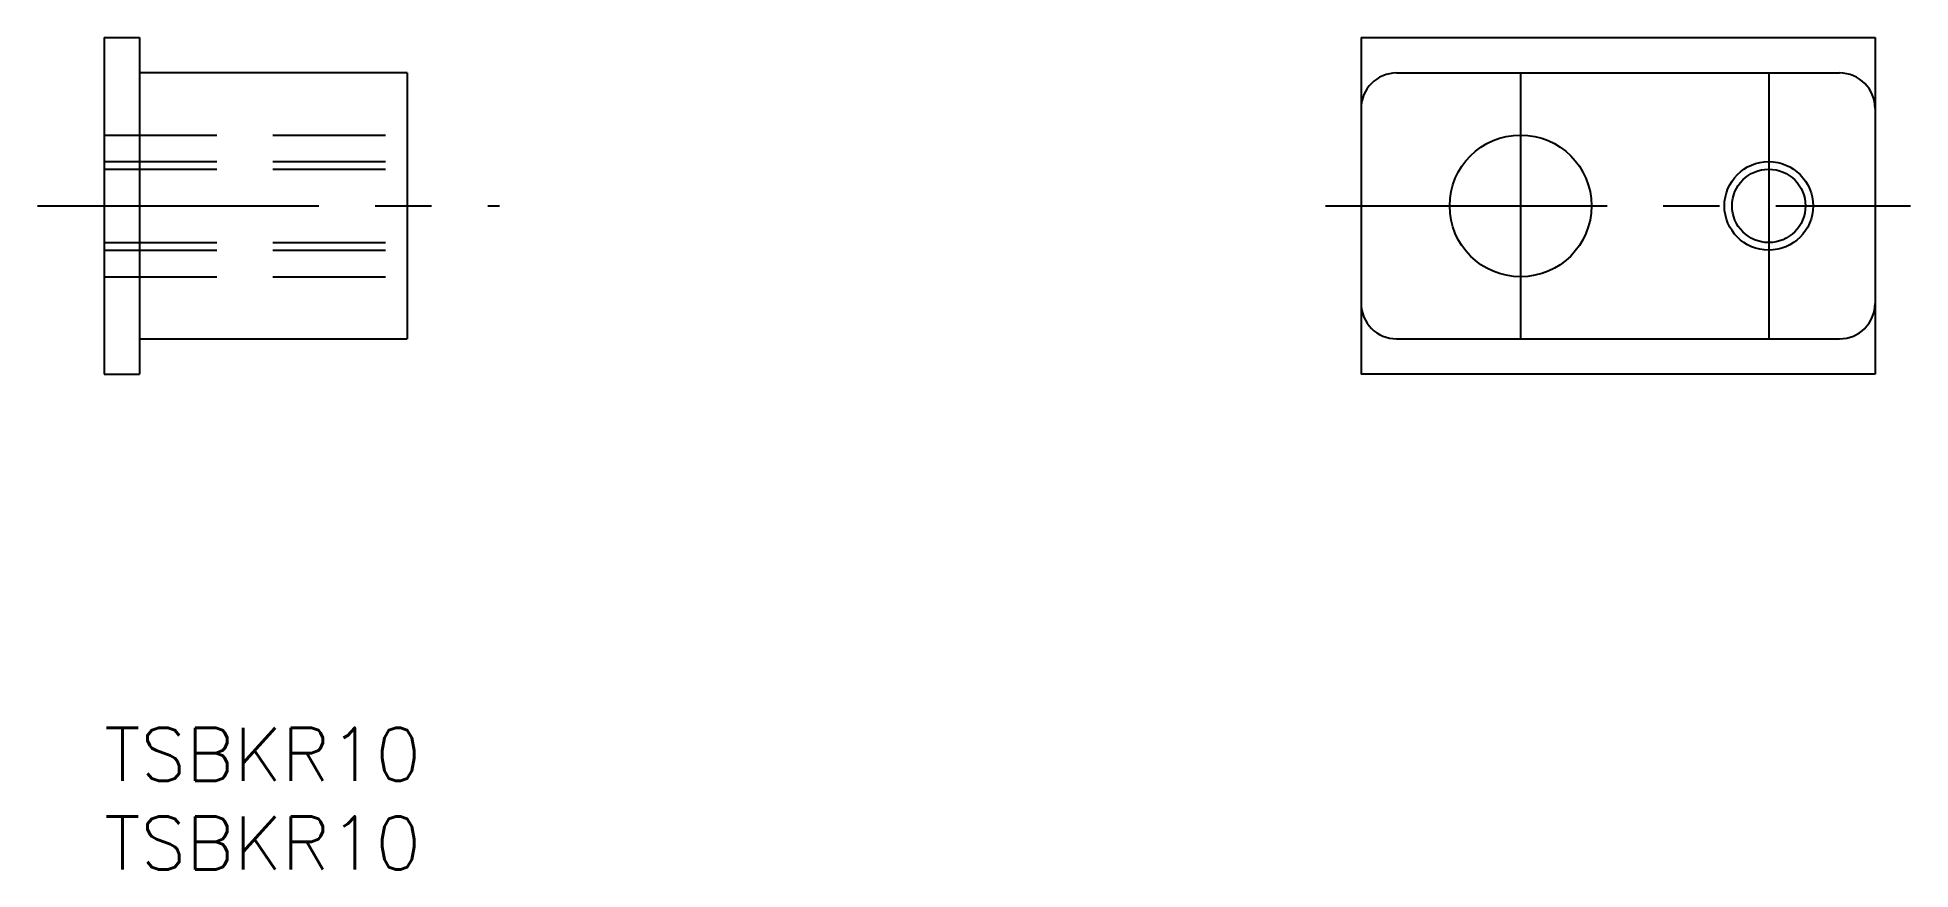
# Model space of a CAD drawing. Extents: x -4 to 102, y -8 to 39.
import ezdxf

# ---------------------------------------------------------------- set-up
doc = ezdxf.new("R2010")
doc.units = 0
doc.header["$LTSCALE"] = 0.5
doc.linetypes.add('CENTER', pattern=[50.8, 31.75, -6.35, 6.35, -6.35])
doc.linetypes.add('DASHED', pattern=[19.05, 12.7, -6.35])
doc.layers.get('0').update_dxf_attribs({"linetype": 'CONTINUOUS'})
doc.layers.add('CENTER', color=1, linetype='CENTER')
doc.styles.get("Standard").update_dxf_attribs({"font": 'txt.shx', "height": 3, "bigfont": 'bigfont.shx'})

# ---------------------------------------------------------------- blocks, each defined once
blk = doc.blocks.new('*U13')
at = {"color": 7, "linetype": 'CONTINUOUS'}
blk.add_text('TSBKR10', height=3, dxfattribs=at).set_placement((0, -3))
blk = doc.blocks.new('*U14')
at = {"color": 7, "linetype": 'CONTINUOUS'}
blk.add_text('TSBKR10', height=3, dxfattribs=at).set_placement((0, -8))

msp = doc.modelspace()

# ---------------------------------------------------------------- linework, layer by layer
at = {"color": 7, "linetype": 'CONTINUOUS'}
for p, q in [((0, 38.95), (0, 19.95)), ((0, 38.95), (2, 38.95)), ((2, 38.95), (2, 19.95)), ((70.92, 38.95), (99.92, 38.95)), ((70.92, 38.95), (70.92, 19.95)), ((99.92, 38.95), (99.92, 19.95)), ((17.1, 36.95), (2, 36.95)), ((17.1, 36.95), (17.1, 21.95)), ((72.92, 36.95), (97.92, 36.95)), ((2, 21.95), (17.1, 21.95)), ((72.92, 21.95), (97.92, 21.95)), ((0, 19.95), (2, 19.95)), ((99.92, 19.95), (70.92, 19.95))]:
    msp.add_line(p, q, dxfattribs=at)
at = {"color": 3, "linetype": 'DASHED'}
for p, q in [((0, 33.45), (17.1, 33.45)), ((0, 31.95), (17.1, 31.95)), ((0, 31.52), (17.1, 31.52)), ((0, 27.39), (17.1, 27.39)), ((0, 26.95), (17.1, 26.95)), ((0, 25.45), (17.1, 25.45))]:
    msp.add_line(p, q, dxfattribs=at)
at = {"color": 7, "linetype": 'CONTINUOUS'}
for centre, radius in [((79.92, 29.45), 4), ((93.92, 29.45), 2.07)]:
    msp.add_circle(centre, radius, dxfattribs=at)
at = {"color": 3, "linetype": 'CONTINUOUS'}
msp.add_circle((93.92, 29.45), 2.5, dxfattribs=at)
at = {"color": 7, "linetype": 'CONTINUOUS'}
for centre, start, end in [((72.92, 34.95), 90, 180), ((97.92, 34.95), 0, 90), ((72.92, 23.95), 180, 270), ((97.92, 23.95), 270, 0)]:
    msp.add_arc(centre, 2, start, end, dxfattribs=at)
at = {"layer": 'CENTER', "color": 1, "linetype": 'CENTER'}
for p, q in [((79.92, 36.95), (79.92, 21.95)), ((93.92, 36.95), (93.92, 21.95)), ((-3.76, 29.45), (22.3, 29.45)), ((68.92, 29.45), (101.92, 29.45))]:
    msp.add_line(p, q, dxfattribs=at)

# ---------------------------------------------------------------- block references
at = {"color": 7, "linetype": 'CONTINUOUS'}
for name in ['*U13', '*U14']:
    msp.add_blockref(name, (0, 0), dxfattribs=at)

doc.saveas('drawing.dxf')
